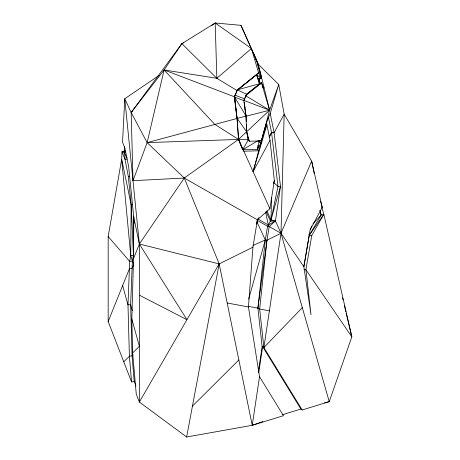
<?xml version="1.0" encoding="UTF-8"?>
<svg xmlns="http://www.w3.org/2000/svg" width="460" height="460" viewBox="0 0 460 460"><rect width="100%" height="100%" fill="white"/><g stroke="black" fill="none" stroke-linecap="round" stroke-linejoin="round"><path stroke-width="0.69" d="M259.009 217.528L257.445 219.822L252.919 247.181L248.452 306.941L259.526 376.659L283.475 415.713L252.235 425.31L186.639 437L139.363 402.069L136.246 394.019L132.652 352.969L131.842 318.964L133.504 258.595L133.716 216.97L128.662 166.698L124.919 148.287L122.538 142.232L124.763 98.739L159.125 75.405M135.953 386.043L134.228 381.593L131.566 381.938L129.404 356.195L127.983 304.951L129.691 261.458L130.743 255.455L131.157 204.734L128.311 176.381L124.982 159.252L124.465 146.861M133.618 258.923L133.762 216.027M271.475 197.857L271.009 219.989L267.57 226.245L265.311 239.924L257.916 308.137L262.125 346.685L258.296 372.221M124.648 150.748L122.049 151.794L121.664 159.275L131.157 204.734L133.434 255.352L132.353 261.113L130.64 304.612L132.066 355.856L134.228 381.593M265.633 212.411L268.375 224.974L269.221 226.55L266.961 240.229L259.676 309.022L263.885 347.57L302.157 409.975L329.251 401.649L351.831 336.846L323.817 214.302L321.747 206.971M265.587 124.367L266.904 124.735L270.037 140.271L253.092 171.637L258.687 150.794L257.577 149.356L258.031 145.302M269.387 310.828L259.676 309.022L257.916 308.137L266.961 240.229L281.002 233.277L311.65 161.08L284.159 114.143L278.737 84.531L258.325 64.354L253.546 53.607M258.802 372.18L262.625 346.639L262.125 346.685L263.885 347.57L302.312 307.636M262.896 421.567L252.235 425.31L259.526 376.659M256.45 224.003L257.445 219.822L269.876 208.713L274.332 180.619L270.037 140.271M312.944 223.888L321.166 214.941L323.817 214.302L311.759 235.531L305.9 269.681L311.012 314.715L303.847 266.679L310.132 229.879L311.799 226.015M303.87 266.691L309.252 235.33L321.166 214.941L320.212 210.761M131.566 381.938L108.169 321.534L108.169 236.509L121.664 159.275L130.743 255.455L132.353 261.113L133.578 263.356M186.639 437L219.173 263.885L184.27 178.037L147.137 142.629L131.169 112.504L124.763 98.739L139.363 244.03L139.363 402.069L219.173 263.885L252.919 247.181M243.426 149.73L257.577 149.356L259.285 140.49M248.63 299.167L265.311 239.924L256.979 222.065M253.092 171.637L266.904 124.735C263.017 132.923 261.562 142.18 258.687 150.794L243.829 151.185L243.087 150.23M258.589 140.691L261.343 140.921C264.212 131.778 266.041 122.101 270.21 113.488L278.737 84.531L269.594 110.21L261.343 140.921L249.389 141.249L248.279 139.811L246.64 131.773L245.962 116.259L244.22 102.131L244.967 107.686M273.441 183.327L274.332 180.619M246.445 124.505L246.75 131.554L238.498 139.42L184.27 178.037L132.998 180.682L147.137 142.629L164.105 69.966L181.867 43.648L215.194 23L240.977 25.34L256.295 59.691L261.32 78.476L258.71 79.246L258.025 78.648L256.634 74.675L258.566 72.76L251.424 48.518L215.194 23L211.755 25.495M108.169 321.534L129.404 268.772L132.066 268.433L133.624 264.563M133.504 258.595L139.363 244.03L184.27 178.037L257.445 219.822M262.654 87.67L263.959 87.279L263.649 88.136L261.522 82.8L259.865 83.628L237.435 89.855L234.588 97.117L237.13 118.329L238.613 139.202L242.46 149.092L238.498 139.42L237.015 118.548L234.33 96.755L237.435 89.855L256.634 74.675L261.32 78.476M240.977 25.34L258.325 64.354L269.594 110.21L245.962 116.259L243.783 100.36L246.56 94.26L259.865 83.628L256.634 74.675L236.762 90.672M249.389 141.249L246.64 131.773L269.594 110.21L261.522 82.8L246.56 94.26L244.662 98.871L235.209 95.266L234.33 96.755L246.077 116.041L246.324 121.681M258.664 141.392L259.164 140.34M257.577 149.356L261.038 142.663L259.066 142.105M269.876 208.713L238.498 139.42L147.137 142.629L246.077 116.041L245.151 109.077M246.64 131.773L237.13 118.329M310.132 229.879L322.224 207.328L311.65 161.08L314.186 173.512M269.14 136.746L271.509 132.359L268.456 117.225M269.232 137.241L271.601 132.854L271.509 132.359L274.102 132.75L284.159 114.143L281.002 233.277L263.885 347.57L262.625 346.639L300.897 409.043L302.157 409.975M246.876 132.244L248.279 139.811L242.719 149.747L257.623 140.875M237.015 118.548L234.588 97.117L244.041 100.723L243.783 100.36L244.369 99.371M127.035 157.924L124.465 153.191L125.867 150.943M311.759 235.531L309.252 235.33L323.817 214.302M183.77 42.803L181.867 43.648L131.169 112.504L132.998 180.682M132.135 111.458L131.169 112.504L164.105 69.966L216.85 78.315L236.923 90.453L258.566 72.76L260.642 77.872L258.025 78.648L259.428 83.438M123.769 361.801L129.404 356.195L132.066 355.856L132.992 354.93M132.652 352.969L139.363 346.299L131.842 318.964M192.447 406.117L238.849 359.961M257.031 220.225L267.57 226.245L269.221 226.55L275.442 220.995L280.485 186.317L274.102 132.75L270.21 113.488M181.867 43.648L216.85 78.315L251.424 48.518M261.522 82.8L245.68 95.749L269.594 110.21L243.783 100.36M253.092 245.421L265.311 239.924L266.961 240.229M127.006 159.143L124.982 159.252L122.049 151.794L124.746 150.955M282.221 414.782L300.897 409.043M324.409 402.914L329.251 401.649L281.002 233.277L275.442 220.995L271.009 219.989L266.915 210.939M132.353 261.113L129.691 261.458L108.169 236.509M304.606 269.813L305.9 269.681L351.831 336.846L346.19 313.179M128.311 176.381L129.657 176.306M131.157 204.734L132.509 204.665M274.102 132.75L271.601 132.854L277.984 186.421L271.009 219.989L280.485 186.317L277.984 186.421L273.878 182.626M130.743 255.455L133.434 255.352M238.613 139.202L248.279 139.811M304.02 269.531L305.9 269.681M248.095 306.314L257.916 308.137M227.183 302.99L248.452 306.941M134.096 223.376L133.716 216.97L139.363 244.03L219.173 263.885L252.235 425.31M234.33 96.755L164.105 69.966L214.682 124.263L238.498 139.42M237.435 89.855L246.56 94.26M139.363 295.165L186.944 319.688L139.363 244.03M257.83 218.954L268.375 224.974L275.442 220.995L270.44 221.208L266.047 211.508M269.221 226.55L281.002 233.277L303.847 266.679M122.049 151.794L124.465 153.191M256.048 60.174L256.945 61.186L261.383 76.791M255.478 58.546L256.295 59.691M256.634 74.675L259.359 83.484M258.71 79.246L260.13 83.99M308.89 234.071L309.252 235.33M320.471 201.123L322.224 207.328M319.849 210.277L321.166 214.941M132.296 310.615L130.64 304.612L127.983 304.951L122.647 285.568M259.089 78.879L260.377 84.123M342.545 297.867L343.039 299.954M344.367 305.526L345.862 311.788M215.194 23L216.85 78.315"/></g></svg>
